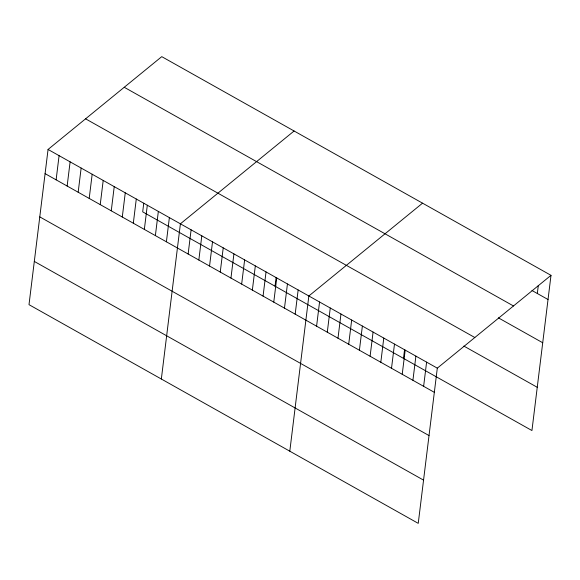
<?xml version="1.0" encoding="UTF-8"?>
<svg xmlns="http://www.w3.org/2000/svg" width="580" height="580" viewBox="0 0 580 580"><rect width="100%" height="100%" fill="white"/><g stroke="black" fill="none" stroke-linecap="round" stroke-linejoin="round"><path stroke-width="0.87" d="M48.06 149.459L29 304.667L418.245 523.356L437.305 368.148L551 275.333L161.755 56.644L48.06 149.459L437.305 368.148M56.115 179.836L59.087 155.65M67.142 186.035L70.115 161.849M78.177 192.234L81.142 168.048M89.204 198.425L92.169 174.239M100.231 204.624L103.204 180.438M111.258 210.823L114.231 186.637M122.286 217.014L125.258 192.828M133.32 223.213L136.285 199.027M143.76 203.203L142.694 211.852L531.94 430.541L551 275.333M144.347 229.412L147.313 205.226M155.375 235.603L158.347 211.417M166.402 241.802L169.375 217.616M161.341 379.023L180.402 223.815L294.096 130.993M188.137 254.011L191.103 229.825M198.838 260.029L201.811 235.843M209.547 266.039L212.512 241.853M220.248 272.056L223.22 247.87M230.956 278.067L233.921 253.88M241.657 284.084L244.63 259.898M252.358 290.094L255.331 265.908M263.066 296.112L266.039 271.926M275.043 286.208L276.102 277.559M273.767 302.122L276.74 277.936M284.476 308.139L287.441 283.954M295.176 314.15L298.149 289.964M289.797 451.189L308.85 295.981L422.552 203.167M316.586 326.177L319.558 301.992M327.294 332.195L330.259 308.009M337.995 338.205L340.967 314.019M348.703 344.223L351.668 320.037M359.404 350.24L362.377 326.047M370.105 356.25L373.078 332.064M380.813 362.268L383.779 338.082M391.514 368.278L394.487 344.092M403.491 358.375L404.55 349.726M402.223 374.296L405.188 350.11M412.924 380.306L415.896 356.12M423.632 386.324L426.597 362.137M537.327 293.509L538.312 285.447M531.976 290.5L548.027 299.519M124.236 87.268L513.481 305.964M498.372 317.84L542.721 342.758M85.579 118.828L474.824 337.517M463.848 346.064L537.254 387.302M45.088 173.645L434.333 392.334M39.781 216.884L429.026 435.573M34.307 261.428L423.552 480.124"/></g></svg>
